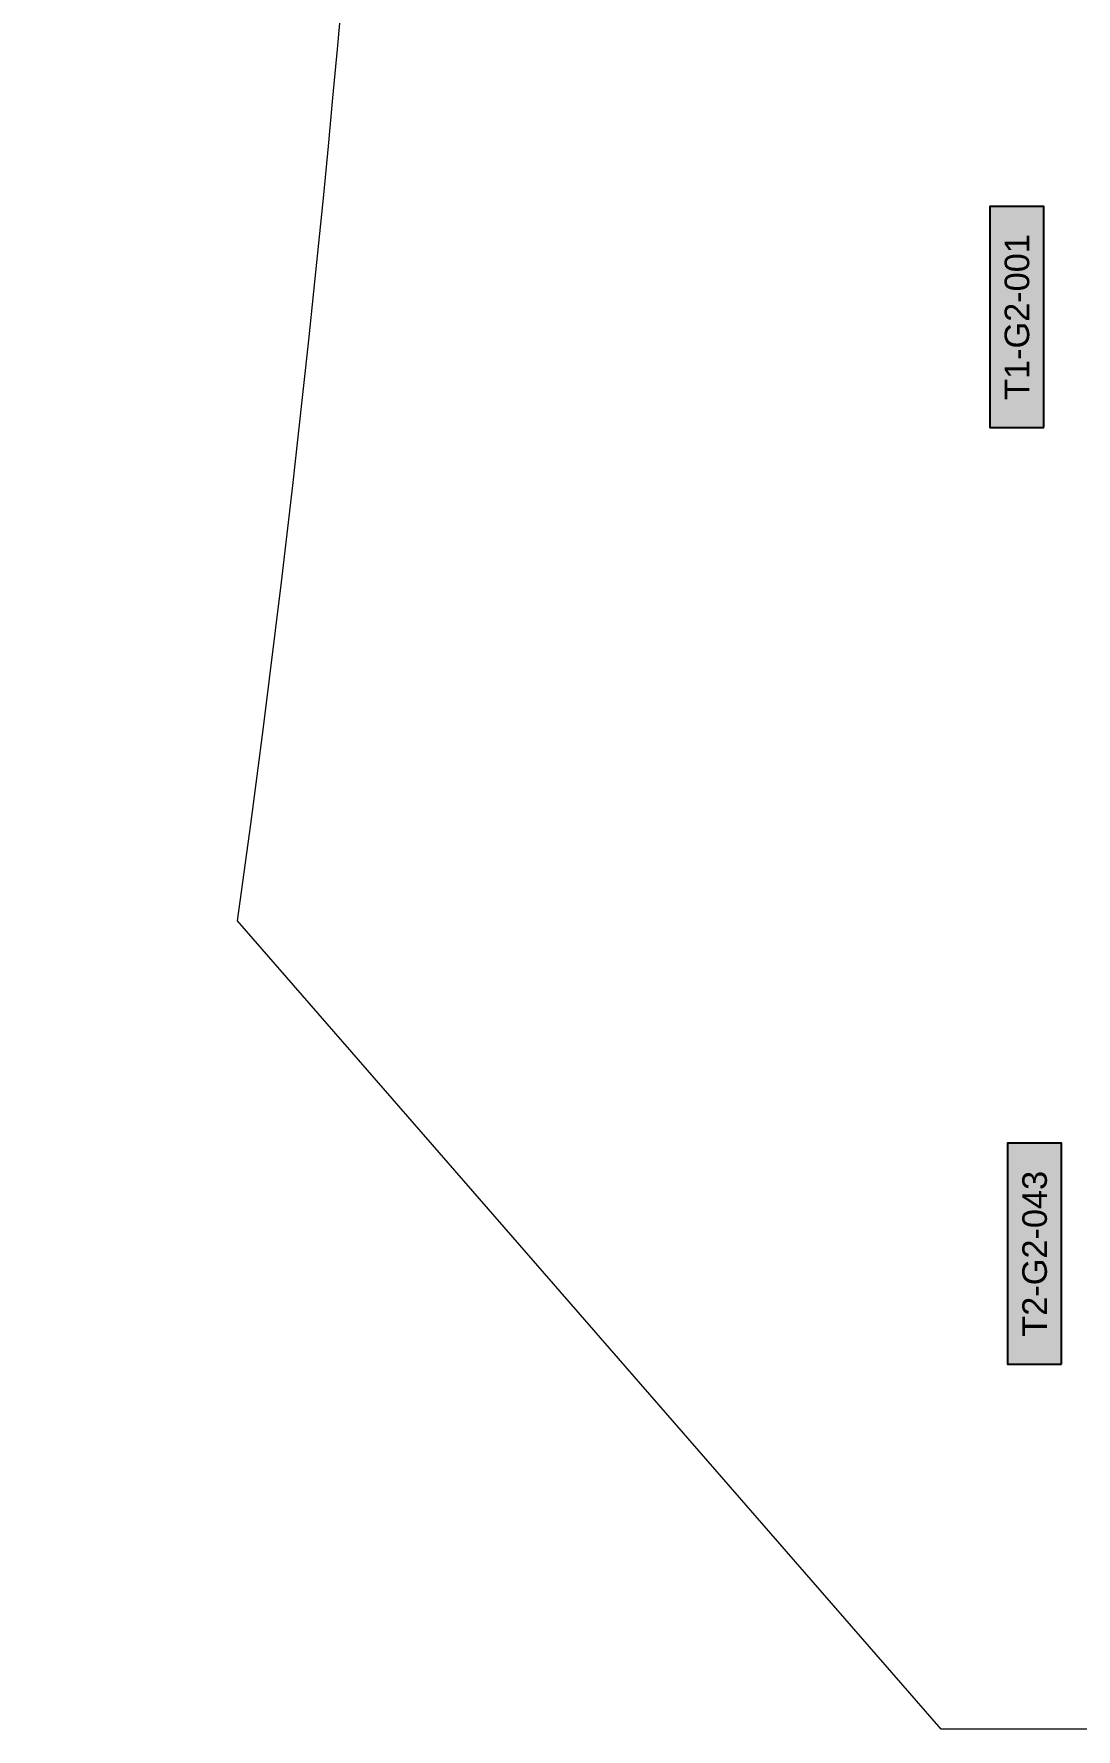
# Model space of a CAD drawing. Header units: centimetres. Extents: x -6122352 to 6876996, y -1694241 to 2592194.
# Drawn here: x -3087 to 3279, y -66149 to -55794 of the extents above; entities that cross this region are included whole.
import ezdxf
from ezdxf.enums import TextEntityAlignment as Align

# ---------------------------------------------------------------- set-up
doc = ezdxf.new("R2010")
doc.units = ezdxf.units.CM
doc.header["$MEASUREMENT"] = 0
doc.layers.add('23585-XR-AR-DAMAC PLOT LIMITS$0$1-Open Space', color=7, linetype='Continuous', lineweight=5, true_color=0x90cf5a)
doc.layers.add('@MI-REF LAYER', color=7, linetype='Continuous')
doc.layers.add('PANEL-TAGS', color=7, linetype='Continuous')
doc.layers.add('A-ANNO-TEXT', color=3, linetype='Continuous', lineweight=25)
doc.styles.add('PANELTAG_STYLE', font='arial.ttf')

# ---------------------------------------------------------------- blocks, each defined once
blk = doc.blocks.new('23585-XR-AR-DAMAC PLOT LIMITS')
at = {"layer": '23585-XR-AR-DAMAC PLOT LIMITS$0$1-Open Space', "color": 251, "true_color": 0x636466}
blk.add_lwpolyline([(496425.777, 2768871.651), (496443.472, 2768855.437), (496442.138, 2768853.981), (496435.594, 2768854.147, 0.085789), (496406.848, 2768878.79), (496405.871, 2768885.451), (496408.082, 2768887.864)], format="xyb", close=True, dxfattribs=at)
blk = doc.blocks.new('A$Cf093b529')
at = {"layer": 'A-ANNO-TEXT'}
blk.add_blockref('23585-XR-AR-DAMAC PLOT LIMITS', (-495391.99, -2768603.442), dxfattribs=at)
blk = doc.blocks.new('PANELTAG')
at = {"layer": 'PANEL-TAGS', "color": 1}
blk.add_lwpolyline([(-13.5, -3.3), (13.5, -3.3), (13.5, 3.3), (-13.5, 3.3)], close=True, dxfattribs=at)
at = {"layer": 'PANEL-TAGS', "color": 40, "true_color": 0xffd700}
blk.add_solid([(-13.5, -3.3), (13.5, -3.3), (-13.5, 3.3), (13.5, 3.3)], dxfattribs=at)
at = {"layer": 'PANEL-TAGS', "color": 5, "style": 'PANELTAG_STYLE'}
blk.add_attdef('TAGNO', text='', height=3, dxfattribs=at).set_placement((0, 0), align=Align.CENTER)

msp = doc.modelspace()

# ---------------------------------------------------------------- block references
at = {"layer": '@MI-REF LAYER', "xscale": 1000, "yscale": 1000, "zscale": 1000, "rotation": 312.4882903633292}
msp.add_blockref('A$Cf093b529', (-891608.73293, 539022.72011), dxfattribs=at)
at = {"layer": 'PANEL-TAGS'}
ref = msp.add_blockref('PANELTAG', (2917.8555, -57523.69548), dxfattribs=dict(at, xscale=50.00000000000001, yscale=50.00000000000001, zscale=50.00000000000001, rotation=90.00000000000001))
ref.add_attrib('TAGNO', 'T1-G2-001', dxfattribs={"color": 5, "height": 150, "rotation": 90, "style": 'PANELTAG_STYLE'}).set_placement((2917.8555, -57523.69548), align=Align.MIDDLE_CENTER)
ref = msp.add_blockref('PANELTAG', (3025.77949, -63245.52042), dxfattribs=dict(at, xscale=50.00000000000001, yscale=50.00000000000001, zscale=50.00000000000001, rotation=90.00000000000001))
ref.add_attrib('TAGNO', 'T2-G2-043', dxfattribs={"color": 5, "height": 150, "rotation": 90, "style": 'PANELTAG_STYLE'}).set_placement((3025.77949, -63245.52042), align=Align.MIDDLE_CENTER)

doc.saveas('drawing.dxf')
